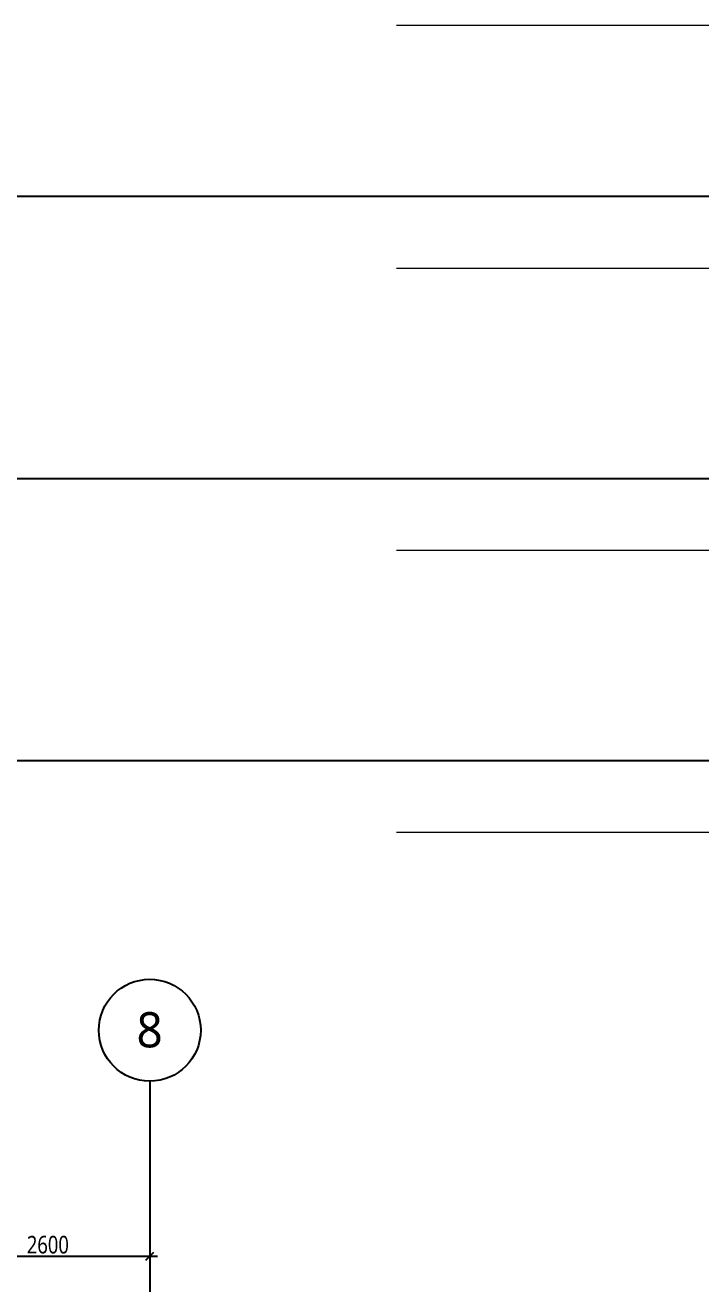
# Model space of a CAD drawing. Header units: millimetres. Extents: x 5566 to 87041, y 4768 to 57472.
# Drawn here: x 49564 to 58184, y 38620 to 54684 of the extents above; entities that cross this region are included whole.
import ezdxf

# ---------------------------------------------------------------- set-up
doc = ezdxf.new("R2010")
doc.units = ezdxf.units.MM
doc.layers.get('0').update_dxf_attribs({"color": 250})
doc.layers.get('Defpoints').update_dxf_attribs({"color": 255})
doc.styles.add('Trebuchet MS_1', font='trebuc.ttf', dxfattribs={"height": 450})
doc.styles.add('Trebuchet MS_4', font='trebuc.ttf', dxfattribs={"width": 0.8, "height": 225})
doc.dimstyles.new('Linear_-_2_25mm_Trebuchet_MS', dxfattribs={"dimscale": 304.8, "dimtxt": 231.963954, "dimasz": 0.328084, "dimexe": 0.492126, "dimexo": 0.492126, "dimgap": 0.098425, "dimtad": 1, "dimdec": 0, "dimzin": 0, "dimdsep": 46, "dimtxsty": 'Trebuchet MS_4', "dimblk1": 'OBLIQUE', "dimblk2": 'OBLIQUE', "dimsah": 1, "dimcen": 0.09, "dimdle": 0.328084, "dimazin": 0, "dimtfac": 1, "dimtdec": 4, "dimtix": 1, "dimtmove": 0, "dimatfit": 3, "dimfxl": 1, "dimtvp": 1, "dimtolj": 1, "dimtzin": 0, "dimarcsym": 2})

# ---------------------------------------------------------------- blocks, each defined once
blk = doc.blocks.new('Grid - M_Grid Head - Circle-50561-L2 - Architectural')
blk.add_circle((0, 0), 6.5)
blk = doc.blocks.new('_Oblique')
at = {"color": 0, "linetype": 'ByBlock', "lineweight": -2}
blk.add_line((-0.5, -0.5), (0.5, 0.5), dxfattribs=at)
blk = doc.blocks.new('*D456')
at = {"color": 0, "lineweight": -2, "transparency": 16777216}
for p, q in [((48453, 38973), (51253, 38973)), ((48553, 38894), (48553, 38823)), ((51153, 38894), (51153, 38823))]:
    blk.add_line(p, q, dxfattribs=at)
at = {"layer": 'Defpoints', "color": 0, "transparency": 16777216}
for p in [(48553, 39044), (51153, 39044), (51153, 38973)]:
    blk.add_point(p, dxfattribs=at)
at = {"color": 0, "lineweight": -2, "transparency": 16777216, "xscale": 100, "yscale": 100, "zscale": 100, "rotation": 180}
blk.add_blockref('_Oblique', (48553, 38973), dxfattribs=at)
at = {"color": 0, "lineweight": -2, "transparency": 16777216, "xscale": 100, "yscale": 100, "zscale": 100}
blk.add_blockref('_Oblique', (51153, 38973), dxfattribs=at)
at = {"color": 0, "transparency": 16777216, "insert": (49853, 39118), "char_height": 225, "width": 566.15, "attachment_point": 5, "style": 'Trebuchet MS_4'}
blk.add_mtext('\\A1;2600', dxfattribs=at)

msp = doc.modelspace()

# ---------------------------------------------------------------- linework, layer by layer
at = {"lineweight": 9}
for p, q in [((54300, 54684.12846), (86241.27059, 54684.12846)), ((54300, 51584.12846), (86241.27059, 51584.12846)), ((54300, 47984.12846), (86241.27059, 47984.12846)), ((54300, 44384.12846), (86241.27059, 44384.12846))]:
    msp.add_line(p, q, dxfattribs=at)
at = {"color": 0}
for p, q in [((27747.19159, 52500), (59688.46218, 52500)), ((27747.19159, 48900), (59688.46218, 48900)), ((27747.19159, 45300), (59688.46218, 45300)), ((51152.89531, 41206.38928), (51152.89531, 23200))]:
    msp.add_line(p, q, dxfattribs=at)

# ---------------------------------------------------------------- block references
at = {"color": 0, "xscale": 99.99999999999993, "yscale": 99.99999999999993, "zscale": 99.99999999999993, "rotation": 180}
msp.add_blockref('Grid - M_Grid Head - Circle-50561-L2 - Architectural', (51152.89531, 41856.38928), dxfattribs=at)

# ---------------------------------------------------------------- dimensions: what is measured, and where the dimension line sits
at = {"color": 0}
dim = msp.add_linear_dim(base=(51152.89531, 38972.8343), p1=(48552.89531, 39043.54498), p2=(51152.89531, 39043.54498), dimstyle='Linear_-_2_25mm_Trebuchet_MS', override={"dimpost": '<>', "dimfxl": 2600}, dxfattribs=at)
dim.commit()
dim.dimension.update_dxf_attribs({"geometry": '*D456', "text_midpoint": (49852.89531, 39117.68279)})

# ---------------------------------------------------------------- next in the draw order: texts
at = {"color": 0, "insert": (50984.01738, 42087.31255), "char_height": 450, "width": 400.84375, "attachment_point": 1, "style": 'Trebuchet MS_1', "bg_fill": 3, "box_fill_scale": 1.25, "bg_fill_color": 256, "bg_fill_true_color": 13158600, "bg_fill_transparency": 0}
msp.add_mtext('8', dxfattribs=at)

doc.saveas('drawing.dxf')
